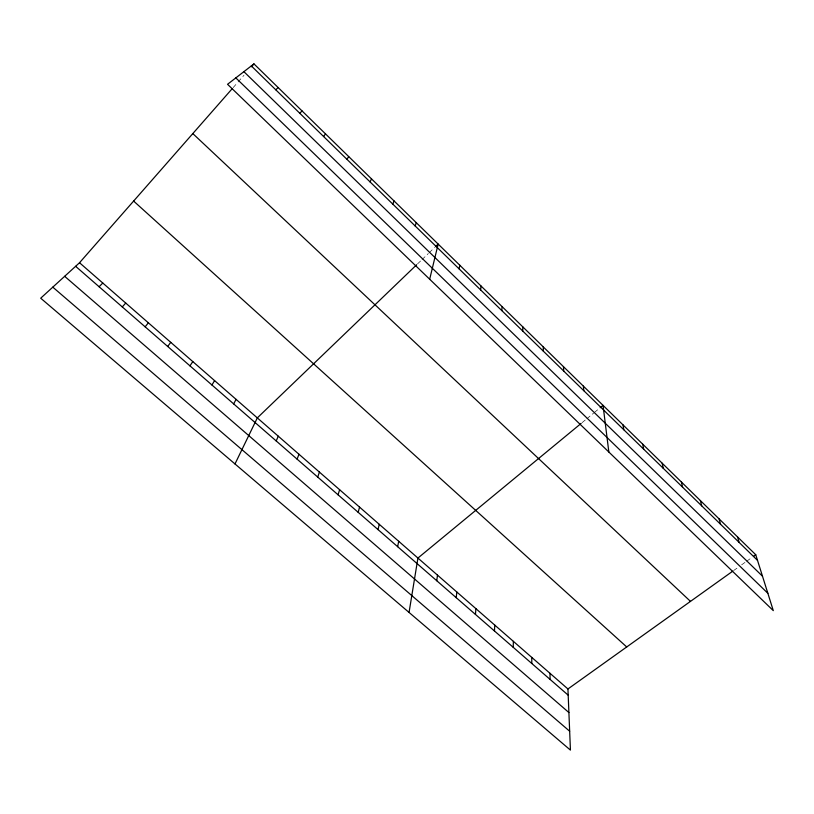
<?xml version="1.0" encoding="UTF-8"?>
<svg xmlns="http://www.w3.org/2000/svg" width="814" height="814" viewBox="0 0 814 814"><rect width="100%" height="100%" fill="white"/><g stroke="black" fill="none" stroke-linecap="round" stroke-linejoin="round"><path stroke-width="0.61" stroke-dasharray="4.07 3.05" d="M233.16 87.607L237.312 82.865M238.146 81.909L243.976 75.275M417.582 263.858L421.164 260.419M422.059 259.554L428.317 253.541M429.212 252.676L434.584 247.517M582.091 422.639L585.897 419.495M586.853 418.711L593.518 413.217M594.464 412.423L599.226 408.496M733.607 570.563L737.637 567.684M741.656 564.804L745.685 561.935M746.692 561.212L751.719 557.61"/><path stroke-width="1.22" d="M531.776 663.461L531.786 657.417M522.73 331.033L522.822 326.892M513.227 647.323L513.38 641.361M494.464 630.982L494.759 625.101M501.811 310.602L502.085 306.603M475.457 614.438L475.905 608.648M456.227 597.69L456.817 591.992M480.606 289.886L481.074 286.05M436.752 580.728L437.494 575.132M409.055 612.454L417.928 558.058L581.135 423.422M459.106 268.885L459.768 265.201M397.649 546.682L398.707 541.279M378.032 529.609L379.253 524.297M429.68 279.233L438.166 244.078L435.48 246.652M358.18 512.311L359.554 507.112M338.075 494.81L339.611 489.713M415.211 226.007L416.259 222.649M317.714 477.075L319.424 472.089M297.09 459.127L298.982 454.253M392.796 204.111L394.047 200.926M276.211 440.944L278.276 436.192M234.992 463.949L257.316 417.897L416.687 264.723M370.055 181.898L371.53 178.897M233.649 403.886L236.091 399.369M211.955 384.991L214.581 380.596M346.988 159.371L348.687 156.542M189.967 365.862L192.806 361.589M323.596 136.518L325.508 133.883M167.704 346.469L170.737 342.338M145.136 326.821L148.382 322.822M79.528 262.739L567.938 688.97L570.431 750.111L40.7 298.199L79.528 262.739L232.336 88.533M251.465 66.738L253.958 63.889L755.748 554.741L773.3 610.632L227.544 84.29L253.958 63.889M299.857 113.329L302.004 110.887M122.273 306.919L125.732 303.062M99.105 286.742L102.788 283.028M275.773 89.794L278.154 87.556M600.183 407.712L603.042 405.362L608.841 452.014M567.938 688.97L732.62 571.265M753.733 556.176L755.748 554.741M52.798 287.149L569.658 731.216M64.662 276.312L568.905 712.555M75.631 266.3L568.192 695.176M133.618 201.068L626.719 646.957M192.816 133.588L690.486 601.383M235.816 77.89L767.856 593.284M243.895 71.663L762.494 576.21M251.323 65.924L757.519 560.378M737.525 536.904L739.153 542.45M719.057 518.844L720.553 524.277M700.355 500.549L701.709 505.86M681.399 482.01L682.61 487.21M662.199 463.227L663.257 468.304M642.745 444.2L643.65 449.145M623.025 424.908L623.768 429.731M583.384 386.131L583.801 390.689M563.461 366.646L563.715 371.072M549.969 673.29L550.091 679.415M543.274 346.896L543.355 351.19"/></g></svg>
